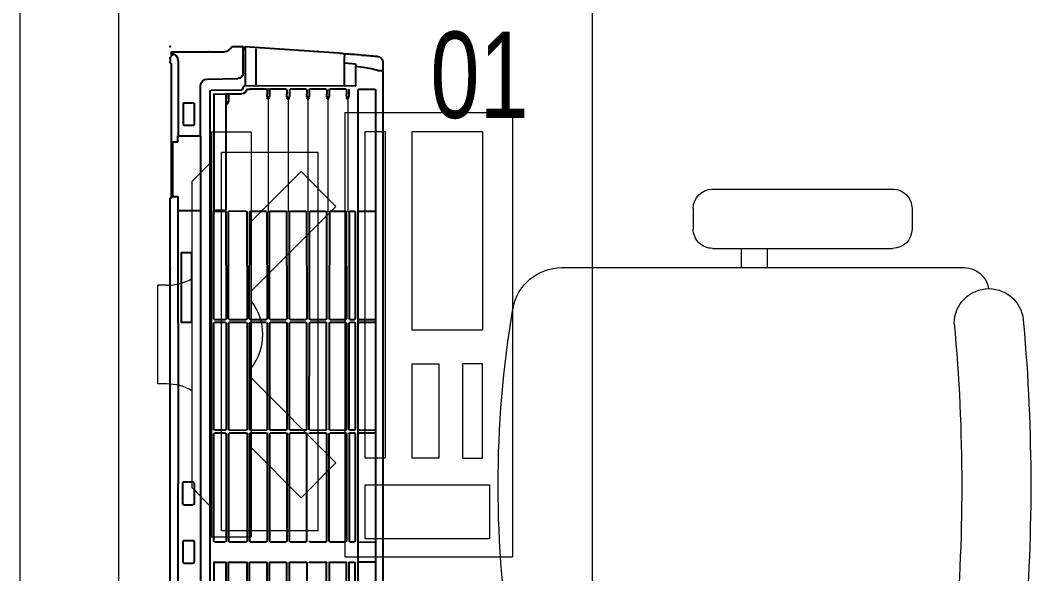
# Model space of a CAD drawing. Header units: millimetres. Extents: x -160614 to 59925, y -157025 to 0.
# Drawn here: x -46813 to -45788, y -96218 to -95658 of the extents above; entities that cross this region are included whole.
import ezdxf

# ---------------------------------------------------------------- set-up
doc = ezdxf.new("R2010")
doc.units = ezdxf.units.MM
doc.header["$LTSCALE"] = 8
doc.layers.get('0').update_dxf_attribs({"color": 9, "lineweight": 5})
for name, color, linetype, lineweight in [('72_EGR_EQP_TAG', 9, 'Continuous', 5), ('LOADING', 9, 'Continuous', 5), ('Walls', 9, 'Continuous', 5)]:
    doc.layers.add(name, color=color, linetype=linetype, lineweight=lineweight)
for name, color, linetype in [('A-EXH', 1, 'Continuous'), ('A-Wall-cmu-patt', 9, 'Continuous'), ('DVM_INDOOR', 9, 'Continuous'), ('DVM_UNIT_BP', 9, 'Continuous'), ('DVM_UNIT_DP', 9, 'Continuous'), ('DVM_UNIT_LP', 9, 'Continuous')]:
    doc.layers.add(name, color=color, linetype=linetype)
doc.layers.get('0').off()
doc.layers.get('0').freeze()
doc.styles.add('X3G_ENTITY_257CFD', font='swisscl.ttf', dxfattribs={"height": 200})

# ---------------------------------------------------------------- blocks, each defined once
blk = doc.blocks.new('mmmm')
at = {"layer": 'DVM_INDOOR', "color": 0}
for p, q in [((118.91836, -9.26613), (118.91836, -9.93796)), ((119.11497, -10.06341), (119.1149, -9.26755)), ((118.92578, -9.27393), (118.92578, -9.67422)), ((118.94636, -9.92636), (118.94636, -9.2895)), ((118.95536, -9.29437), (118.95536, -10.03645)), ((118.95886, -9.60142), (118.95886, -9.50248)), ((118.97014, -9.50248), (118.97013, -9.60145)), ((118.97242, -9.50248), (118.97243, -9.60138)), ((118.98953, -9.50229), (118.98955, -9.60138)), ((118.99186, -9.50248), (118.99192, -9.60138)), ((119.008, -9.50233), (119.008, -9.60143)), ((119.0102, -9.50248), (119.01026, -9.60139)), ((119.02631, -9.50233), (119.02618, -9.60139)), ((119.02866, -9.50248), (119.02875, -9.60143)), ((119.04468, -9.60143), (119.04459, -9.50234)), ((119.06289, -9.50234), (119.06289, -9.60132)), ((119.06544, -9.60141), (119.06539, -9.5025)), ((119.08134, -9.50235), (119.08134, -9.60147)), ((119.08373, -9.50242), (119.08381, -9.60146)), ((119.08939, -9.50235), (119.08939, -9.6013)), ((118.95956, -9.60203), (118.96944, -9.60203)), ((118.97313, -9.60208), (118.98885, -9.602)), ((118.99262, -9.60205), (119.00731, -9.60197)), ((119.01096, -9.60202), (119.0255, -9.60197)), ((119.02945, -9.60206), (119.04399, -9.60201)), ((119.04777, -9.60211), (119.06231, -9.60206)), ((119.06614, -9.60208), (119.08068, -9.60203)), ((119.0845, -9.60206), (119.0887, -9.60208)), ((119.09286, -9.60227), (119.1074, -9.60222)), ((118.95886, -9.62143), (118.95886, -9.72037)), ((118.95956, -9.62081), (118.96944, -9.62081)), ((118.97014, -9.72037), (118.97013, -9.62139)), ((118.97014, -9.72037), (118.97013, -9.62139)), ((118.97242, -9.72036), (118.97243, -9.62146)), ((118.97313, -9.62076), (118.98885, -9.62085)), ((118.98953, -9.72055), (118.98955, -9.62146)), ((118.99186, -9.72037), (118.99192, -9.62146)), ((118.99262, -9.62079), (119.00731, -9.62088)), ((119.008, -9.72052), (119.008, -9.62141)), ((119.0102, -9.72037), (119.01026, -9.62146)), ((119.01096, -9.62083), (119.0255, -9.62088)), ((119.02631, -9.72052), (119.02618, -9.62146)), ((119.02875, -9.62141), (119.02866, -9.72037)), ((119.02945, -9.62078), (119.04399, -9.62083)), ((119.04468, -9.62141), (119.04459, -9.7205)), ((119.04777, -9.62074), (119.06231, -9.62079)), ((119.06289, -9.7205), (119.06289, -9.62153)), ((119.06544, -9.62143), (119.06539, -9.72034)), ((119.06614, -9.62077), (119.08068, -9.62082)), ((119.08134, -9.72049), (119.08134, -9.62137)), ((119.08373, -9.72042), (119.08381, -9.62138)), ((119.0845, -9.62078), (119.0887, -9.62076)), ((119.08939, -9.7205), (119.08939, -9.62155)), ((119.09286, -9.62057), (119.1074, -9.62062)), ((118.92578, -9.82243), (118.92578, -9.67422)), ((118.95887, -9.72456), (118.95888, -9.8225)), ((118.96945, -9.72106), (118.95956, -9.72106)), ((118.95956, -9.72395), (118.96945, -9.72395)), ((118.97014, -9.82237), (118.97014, -9.72464)), ((118.97014, -9.82237), (118.97014, -9.72464)), ((118.97242, -9.82237), (118.97242, -9.72459)), ((118.98884, -9.72115), (118.97312, -9.72106)), ((118.97312, -9.72394), (118.98884, -9.72403)), ((118.98953, -9.82255), (118.98953, -9.72466)), ((118.99186, -9.82237), (118.99192, -9.72464)), ((119.00728, -9.72115), (118.99256, -9.72106)), ((118.99256, -9.72394), (119.00728, -9.72403)), ((119.00798, -9.82252), (119.00798, -9.7246)), ((119.0102, -9.82237), (119.01026, -9.72464)), ((119.02562, -9.72115), (119.0109, -9.72106)), ((119.0109, -9.72395), (119.02562, -9.72403)), ((119.02631, -9.82252), (119.02631, -9.72461)), ((119.02871, -9.72463), (119.02874, -9.82237)), ((119.0439, -9.72113), (119.02936, -9.72106)), ((119.02936, -9.72395), (119.0439, -9.72401)), ((119.04458, -9.72454), (119.04459, -9.82252)), ((119.04701, -9.72463), (119.04704, -9.82237)), ((119.04766, -9.72395), (119.0623, -9.72391)), ((119.0622, -9.72113), (119.04777, -9.72108)), ((119.06299, -9.72449), (119.06298, -9.82244)), ((119.0654, -9.82237), (119.06544, -9.7246)), ((119.08063, -9.72111), (119.06609, -9.72104)), ((119.06609, -9.72392), (119.08063, -9.72399)), ((119.08135, -9.82254), (119.08134, -9.72455)), ((119.08373, -9.72464), (119.08382, -9.82237)), ((119.08869, -9.72113), (119.08443, -9.72112)), ((119.08443, -9.724), (119.08869, -9.72401)), ((119.08947, -9.82244), (119.08938, -9.72459)), ((119.10766, -9.72096), (119.09304, -9.72106)), ((119.09304, -9.72394), (119.10739, -9.72404)), ((118.91836, -9.78582), (118.91836, -9.93072)), ((118.92578, -9.82243), (118.92578, -9.92644)), ((118.95886, -9.82658), (118.95886, -9.9253)), ((118.96945, -9.82306), (118.95956, -9.82306)), ((118.95956, -9.82594), (118.96945, -9.82594)), ((118.96983, -9.9253), (118.97014, -9.82664)), ((118.96983, -9.9253), (118.97014, -9.82664)), ((118.97243, -9.82658), (118.97242, -9.9253)), ((118.98884, -9.82315), (118.97312, -9.82306)), ((118.97312, -9.82594), (118.98884, -9.82603)), ((118.98928, -9.92512), (118.98953, -9.82673)), ((118.99187, -9.82658), (118.99203, -9.92512)), ((119.00728, -9.82315), (118.99256, -9.82306)), ((118.99256, -9.82594), (119.00728, -9.82603)), ((119.00783, -9.9252), (119.00798, -9.82673)), ((119.01021, -9.82658), (119.01038, -9.92512)), ((119.02562, -9.82315), (119.0109, -9.82306)), ((119.0109, -9.82594), (119.02562, -9.82603)), ((119.02599, -9.92512), (119.02631, -9.82661)), ((119.02874, -9.82658), (119.02883, -9.92512)), ((119.0439, -9.82315), (119.02944, -9.82306)), ((119.02944, -9.82595), (119.0439, -9.82603)), ((119.04451, -9.92512), (119.04459, -9.82659)), ((119.04704, -9.82658), (119.04717, -9.92512)), ((119.06229, -9.82304), (119.04774, -9.82306)), ((119.04774, -9.82594), (119.06229, -9.82592)), ((119.06276, -9.92522), (119.06298, -9.82657)), ((119.06566, -9.9253), (119.06544, -9.82662)), ((119.08066, -9.82317), (119.0661, -9.82306)), ((119.0661, -9.82594), (119.08066, -9.82605)), ((119.08121, -9.92512), (119.08134, -9.82657)), ((119.08392, -9.92512), (119.08382, -9.8265)), ((119.08878, -9.82307), (119.08452, -9.82306)), ((119.08452, -9.82594), (119.08878, -9.82595)), ((119.0894, -9.92523), (119.08947, -9.8266)), ((119.10739, -9.82316), (119.09304, -9.82306)), ((119.09304, -9.82594), (119.10739, -9.82604)), ((118.92564, -9.92645), (118.94636, -9.92636)), ((118.92564, -9.9393), (118.92564, -9.92645)), ((118.94636, -9.99548), (118.94636, -9.92636)), ((118.95886, -10.0333), (118.95886, -9.9253)), ((118.95886, -9.9267), (118.97016, -9.9267)), ((118.95956, -9.926), (118.96947, -9.9259)), ((118.97016, -9.9267), (118.97019, -10.03339)), ((118.97313, -9.92616), (118.98859, -9.92582)), ((118.99272, -9.92582), (119.00747, -9.92581)), ((119.01107, -9.92582), (119.0253, -9.92582)), ((119.02965, -9.92582), (119.0437, -9.92582)), ((119.04784, -9.92582), (119.06209, -9.92582)), ((119.06639, -9.92582), (119.08047, -9.92603)), ((119.08463, -9.92582), (119.08871, -9.92582)), ((119.09254, -9.9259), (119.1069, -9.9259)), ((118.91836, -9.93796), (118.92086, -9.93958)), ((118.91986, -9.93893), (118.91986, -10.06142)), ((118.92086, -9.93938), (118.92564, -9.9393)), ((118.92086, -9.93938), (118.92086, -9.98988)), ((118.92086, -9.98988), (118.92564, -9.98996)), ((118.92564, -9.98996), (118.92564, -9.99543)), ((118.92564, -9.99543), (118.94636, -9.99548)), ((118.92578, -10.06379), (118.92578, -9.99543)), ((118.94636, -9.99548), (118.94636, -10.04134)), ((118.97049, -10.02538), (118.97216, -10.02538)), ((118.95956, -10.034), (118.96954, -10.03409)), ((118.96945, -10.03409), (118.97311, -10.03412)), ((118.97015, -10.03409), (118.97013, -10.02955)), ((118.9724, -10.03411), (118.97239, -10.03034)), ((118.97311, -10.03412), (118.98441, -10.03422)), ((119.00796, -10.03772), (119.00794, -10.03388)), ((119.0083, -10.02971), (119.00984, -10.02971)), ((119.0102, -10.03772), (119.0102, -10.03467)), ((119.02621, -10.03772), (119.02618, -10.03388)), ((119.02654, -10.02971), (119.0284, -10.02971)), ((119.02876, -10.03772), (119.02876, -10.03467)), ((119.04464, -10.03772), (119.04462, -10.03388)), ((119.04498, -10.02971), (119.04653, -10.02971)), ((119.04688, -10.03772), (119.04688, -10.03467)), ((119.06309, -10.03772), (119.06306, -10.03388)), ((119.06342, -10.02971), (119.06497, -10.02971)), ((119.06532, -10.03772), (119.06532, -10.03467)), ((119.08139, -10.03772), (119.08136, -10.03388)), ((119.08172, -10.02971), (119.08327, -10.02971)), ((119.08362, -10.03772), (119.08362, -10.03467)), ((118.95635, -10.03747), (118.98437, -10.03772)), ((118.98786, -10.04175), (119.08998, -10.04163)), ((118.98786, -10.05334), (118.98786, -10.04175)), ((118.98931, -10.03842), (118.9925, -10.03842)), ((119.00726, -10.03842), (118.99242, -10.0384)), ((118.99789, -10.04175), (118.99789, -10.07577)), ((119.00727, -10.03853), (119.01091, -10.03853)), ((119.02551, -10.03842), (119.01074, -10.03842)), ((119.04395, -10.03842), (119.02942, -10.03842)), ((119.06242, -10.03842), (119.04742, -10.0384)), ((119.08069, -10.03842), (119.06606, -10.03842)), ((119.07949, -10.04184), (119.07953, -10.06666)), ((119.08998, -10.04163), (119.08998, -10.05958)), ((118.95275, -10.04784), (118.98095, -10.04834)), ((118.98586, -10.05334), (118.98586, -10.07645)), ((118.98786, -10.07601), (118.98786, -10.05334)), ((119.07949, -10.06265), (119.08962, -10.06199)), ((119.08962, -10.06199), (119.08998, -10.05958)), ((119.08998, -10.05958), (119.09723, -10.05867)), ((119.11074, -10.05576), (119.11454, -10.05574)), ((118.91836, -10.06668), (118.91836, -10.06416)), ((118.92086, -10.07042), (118.91924, -10.0688)), ((118.9212, -10.0704), (118.9212, -10.07292)), ((118.98786, -10.07792), (119.07407, -10.07189)), ((119.07953, -10.06666), (119.07974, -10.07065)), ((118.976, -10.07783), (118.98586, -10.07792)), ((118.98586, -10.07597), (118.98786, -10.07601)), ((118.98586, -10.07792), (118.98586, -10.07597)), ((118.98786, -10.07601), (118.98786, -10.07792))]:
    blk.add_line(p, q, dxfattribs=at)
at = {"layer": 'DVM_INDOOR', "color": 0, "lineweight": 0}
for p, q in [((119.00907, -10.02971), (119.00907, -9.92532)), ((119.02747, -10.02971), (119.02747, -9.92532)), ((119.04575, -10.02971), (119.04575, -9.92532)), ((119.0642, -10.02971), (119.0642, -9.92532)), ((119.0825, -10.02971), (119.0825, -9.92532))]:
    blk.add_line(p, q, dxfattribs=at)
at = {"layer": 'DVM_INDOOR', "color": 0}
for points in [[(119.0922, -9.29332), (119.0922, -10.03753, 0.416565), (119.09326, -10.03858), (119.10702, -10.03858, 0.414175), (119.10807, -10.03753), (119.10807, -9.29332, 0.414221), (119.10702, -9.29227), (119.09326, -9.29227, 0.410074), (119.0922, -9.29331, 0.410074)], [(118.93015, -9.62054), (118.93015, -9.6023, -0.402614), (118.93123, -9.60118), (118.93974, -9.60118, -0.444927), (118.94086, -9.6023), (118.94086, -9.62054, -0.414234), (118.93974, -9.62166), (118.93123, -9.62166, -0.442551), (118.93015, -9.62054)], [(118.92987, -9.67438), (118.92987, -9.65647, -0.414214), (118.93141, -9.65493), (118.93932, -9.65493, -0.414209), (118.94085, -9.65647), (118.94085, -9.67438, -0.414214), (118.93932, -9.67591), (118.93141, -9.67591, -0.414219), (118.92987, -9.67438, 0.000008)], [(118.93034, -10.02454), (118.93034, -10.00631, -0.402614), (118.93142, -10.00518), (118.93993, -10.00518, -0.444927), (118.94105, -10.00631), (118.94105, -10.02454, -0.414234), (118.93993, -10.02567), (118.93142, -10.02567, -0.442551), (118.93034, -10.02454)], [(118.91986, -10.06942), (118.91986, -10.07292), (118.96723, -10.07292, -0.126177), (118.97199, -10.07414, -0.12288), (118.97558, -10.07747, 0.141469), (118.97601, -10.07783)]]:
    blk.add_lwpolyline(points, format="xyb", dxfattribs=at)
blk.add_lwpolyline([(118.92941, -9.82335), (118.93844, -9.82335), (118.93844, -9.88749), (118.92879, -9.88749), (118.92879, -9.82335), (118.92941, -9.82335)], dxfattribs=at)
for centre, radius, start, end in [((118.95956, -9.60133), 0.0007, 185.57522, 270.01753), ((118.96944, -9.60133), 0.000701, 270.44706, 350.09932), ((118.97313, -9.60138), 0.0007, 185.57522, 270.01753), ((118.98884, -9.6013), 0.000701, 270.44706, 350.09932), ((118.99262, -9.60135), 0.0007, 185.57522, 270.01753), ((119.00731, -9.60127), 0.000701, 270.44706, 350.09932), ((119.01096, -9.60132), 0.0007, 185.57522, 270.01753), ((119.02549, -9.60127), 0.000701, 270.44706, 350.09932), ((119.02945, -9.60136), 0.0007, 185.57522, 270.01753), ((119.04399, -9.60131), 0.000701, 270.44706, 350.09932), ((119.04777, -9.60141), 0.0007, 185.57522, 270.01753), ((119.06231, -9.60136), 0.000701, 270.44706, 350.09932), ((119.06614, -9.60138), 0.0007, 185.57522, 270.01753), ((119.08069, -9.60137), 0.000657, 269.05679, 351.31665), ((119.0845, -9.60136), 0.0007, 185.57522, 270.01753), ((119.08848, -9.60119), 0.000912, 284.00681, 353.52049), ((119.09286, -9.60157), 0.0007, 185.57522, 270.01753), ((118.95956, -9.62151), 0.0007, 89.98247, 174.42478), ((118.96944, -9.62151), 0.000701, 9.90068, 89.55294), ((118.96944, -9.62151), 0.000701, 9.90068, 89.55294), ((118.97313, -9.62146), 0.0007, 89.98247, 174.42478), ((118.98884, -9.62155), 0.000701, 9.90068, 89.55294), ((118.99262, -9.62149), 0.0007, 89.98247, 174.42478), ((119.00731, -9.62158), 0.000701, 9.90068, 89.55294), ((119.01096, -9.62153), 0.0007, 89.98247, 174.42478), ((119.02549, -9.62158), 0.000701, 9.90068, 89.55294), ((119.02945, -9.62148), 0.0007, 89.98247, 174.42478), ((119.04399, -9.62153), 0.000701, 9.90068, 89.55294), ((119.04777, -9.62144), 0.0007, 89.98247, 174.42478), ((119.06231, -9.62149), 0.000701, 9.90068, 89.55294), ((119.06614, -9.62147), 0.0007, 89.98247, 174.42478), ((119.08069, -9.62147), 0.000657, 8.68335, 90.94321), ((119.0845, -9.62148), 0.0007, 89.98247, 174.42478), ((119.08848, -9.62165), 0.000912, 6.47951, 75.99319), ((119.09286, -9.62127), 0.0007, 89.98247, 174.42478), ((118.95956, -9.72037), 0.0007, 180.04349, 270.03842), ((118.95956, -9.72464), 0.0007, 89.98247, 174.42478), ((118.96944, -9.72465), 0.000701, 9.90068, 89.55294), ((118.96944, -9.72465), 0.000701, 9.90068, 89.55294), ((118.96944, -9.72036), 0.0007, 273.44818, 354.32285), ((118.96944, -9.72036), 0.0007, 273.44818, 354.32285), ((118.97312, -9.72037), 0.0007, 180.04349, 270.03842), ((118.97312, -9.72464), 0.0007, 89.98247, 174.42478), ((118.98883, -9.72473), 0.000701, 9.90068, 89.55294), ((118.98883, -9.72045), 0.0007, 273.44818, 354.32285), ((118.99256, -9.72037), 0.0007, 180.04349, 270.03842), ((118.99253, -9.72456), 0.000619, 87.04457, 185.95092), ((119.00728, -9.72473), 0.000701, 9.90068, 89.55294), ((119.00728, -9.72045), 0.0007, 273.44818, 354.32285), ((119.0109, -9.72037), 0.0007, 180.04349, 270.03842), ((119.01087, -9.72456), 0.000619, 87.04457, 185.95092), ((119.02562, -9.72473), 0.000701, 9.90068, 89.55294), ((119.02562, -9.72045), 0.0007, 273.44818, 354.32285), ((119.02936, -9.72037), 0.0007, 180.04349, 270.03842), ((119.02933, -9.72456), 0.000619, 87.04457, 185.95092), ((119.04389, -9.72472), 0.000701, 9.90068, 89.55294), ((119.0439, -9.72043), 0.0007, 273.44818, 354.32285), ((119.04763, -9.72456), 0.000619, 87.04457, 185.95092), ((119.04777, -9.72038), 0.0007, 180.04349, 270.03842), ((119.06219, -9.72043), 0.0007, 273.44818, 354.32285), ((119.0623, -9.72461), 0.000701, 9.90068, 89.55294), ((119.06609, -9.72034), 0.0007, 180.04349, 270.03842), ((119.06606, -9.72454), 0.000619, 87.04457, 185.95092), ((119.08062, -9.72469), 0.000701, 9.90068, 89.55294), ((119.08063, -9.72041), 0.0007, 273.44818, 354.32285), ((119.08443, -9.72042), 0.0007, 180.04349, 270.03842), ((119.08443, -9.7247), 0.0007, 89.98247, 174.42478), ((119.08869, -9.72471), 0.000701, 9.90068, 89.55294), ((119.08869, -9.72043), 0.0007, 273.44818, 354.32285), ((119.09296, -9.72471), 0.000782, 83.88742, 165.70088), ((119.09291, -9.72037), 0.0007, 172.37264, 281.03998), ((118.95956, -9.82237), 0.0007, 180.04349, 270.03842), ((118.95956, -9.82664), 0.0007, 89.98247, 174.42478), ((118.96944, -9.82665), 0.000701, 9.90068, 89.55294), ((118.96944, -9.82665), 0.000701, 9.90068, 89.55294), ((118.96944, -9.82236), 0.0007, 273.44818, 354.32285), ((118.96944, -9.82236), 0.0007, 273.44818, 354.32285), ((118.97312, -9.82237), 0.0007, 180.04349, 270.03842), ((118.97312, -9.82664), 0.0007, 89.98247, 174.42478), ((118.98883, -9.82673), 0.000701, 9.90068, 89.55294), ((118.98883, -9.82245), 0.0007, 273.44818, 354.32285), ((118.99256, -9.82237), 0.0007, 180.04349, 270.03842), ((118.99256, -9.82664), 0.0007, 89.98247, 174.42478), ((119.00728, -9.82673), 0.000701, 9.90068, 89.55294), ((119.00728, -9.82245), 0.0007, 273.44818, 354.32285), ((119.0109, -9.82237), 0.0007, 180.04349, 270.03842), ((119.0109, -9.82664), 0.0007, 89.98247, 174.42478), ((119.02562, -9.82673), 0.000701, 9.90068, 89.55294), ((119.02562, -9.82245), 0.0007, 273.44818, 354.32285), ((119.02944, -9.82237), 0.0007, 180.04349, 270.03842), ((119.02944, -9.82664), 0.0007, 89.98247, 174.42478), ((119.04389, -9.82673), 0.000701, 9.90068, 89.55294), ((119.0439, -9.82245), 0.0007, 273.44818, 354.32285), ((119.04774, -9.82237), 0.0007, 180.04349, 270.03842), ((119.04774, -9.82664), 0.0007, 89.98247, 174.42478), ((119.06228, -9.82662), 0.000702, 4.21996, 89.54039), ((119.06228, -9.82234), 0.0007, 273.44818, 354.32285), ((119.0661, -9.82237), 0.0007, 180.04349, 270.03842), ((119.0661, -9.82664), 0.0007, 89.98247, 174.42478), ((119.08066, -9.82675), 0.000701, 9.90068, 89.55294), ((119.08066, -9.82247), 0.0007, 273.44818, 354.32285), ((119.08452, -9.82237), 0.0007, 180.04349, 270.03842), ((119.08452, -9.82664), 0.0007, 89.98247, 174.42478), ((119.08877, -9.82665), 0.000701, 9.90068, 89.55294), ((119.08878, -9.82237), 0.0007, 273.44818, 354.32285), ((119.09296, -9.82671), 0.000782, 83.88742, 165.70088), ((119.09291, -9.82237), 0.0007, 172.37264, 281.03998), ((118.95955, -9.92531), 0.00069, 179.65029, 270.84953), ((118.96912, -9.92529), 0.00071, 299.90841, 359.22167), ((118.96912, -9.92529), 0.00071, 299.90841, 359.22167), ((118.97311, -9.92531), 0.00069, 179.65029, 270.84953), ((118.98852, -9.92509), 0.000761, 286.7477, 357.8112), ((118.99272, -9.92513), 0.00069, 179.65029, 270.84953), ((119.01107, -9.92513), 0.00069, 179.65029, 270.84953), ((119.02544, -9.92527), 0.000571, 256.15001, 14.81626), ((119.02954, -9.92512), 0.000711, 180.30373, 278.18302), ((119.04358, -9.92486), 0.000967, 277.41921, 344.49442), ((119.04787, -9.92513), 0.000696, 182.8157, 270.07725), ((119.06207, -9.92513), 0.000696, 274.4962, 0.49002), ((119.0663, -9.92518), 0.000649, 189.01067, 277.89416), ((119.08029, -9.92512), 0.000922, 281.10624, 0.03502), ((119.08452, -9.92523), 0.000602, 169.54614, 281.1372), ((119.08838, -9.92474), 0.00113, 286.89415, 334.49385), ((119.09256, -9.92556), 0.000346, 187.48257, 266.57323), ((119.10704, -9.92506), 0.000875, 259.56744, 10.36522), ((118.96717, -10.02632), 0.0033, 344.05636, 1.5121), ((118.99574, -10.02637), 0.02527, 177.76398, 179.70677), ((118.98263, -10.02558), 0.01047, 178.92827, 188.30302), ((118.95956, -10.0333), 0.0007, 180, 269.5), ((118.96949, -10.03339), 0.0007, 266.88125, 0.10041), ((119.00491, -10.0316), 0.03484, 172.78986, 176.6187), ((118.9617, -10.02913), 0.01075, 353.55126, 10.77551), ((118.98436, -10.03922), 0.005, 7.93005, 89.49868), ((119.04272, -10.03593), 0.03484, 172.78986, 176.6187), ((119.00498, -10.03066), 0.0033, 344.05636, 1.5121), ((119.03354, -10.0307), 0.02527, 177.76398, 179.70677), ((119.02031, -10.02991), 0.01047, 178.92827, 188.30302), ((118.99943, -10.03388), 0.0108, 355.81016, 12.99597), ((119.06097, -10.03593), 0.03484, 172.78986, 176.6187), ((119.02323, -10.03066), 0.0033, 344.05636, 1.5121), ((119.05179, -10.0307), 0.02527, 177.76398, 179.70677), ((119.03887, -10.02991), 0.01047, 178.92827, 188.30302), ((119.01799, -10.03388), 0.0108, 355.81016, 12.99597), ((119.0794, -10.03593), 0.03484, 172.78986, 176.6187), ((119.04167, -10.03066), 0.0033, 344.05636, 1.5121), ((119.07023, -10.0307), 0.02527, 177.76398, 179.70677), ((119.057, -10.02991), 0.01047, 178.92827, 188.30302), ((119.03611, -10.03388), 0.0108, 355.81016, 12.99597), ((119.09784, -10.03593), 0.03484, 172.78986, 176.6187), ((119.06011, -10.03066), 0.0033, 344.05636, 1.5121), ((119.08867, -10.0307), 0.02527, 177.76398, 179.70677), ((119.07544, -10.02991), 0.01047, 178.92827, 188.30302), ((119.05455, -10.03388), 0.0108, 355.81016, 12.99597), ((119.11615, -10.03593), 0.03484, 172.78986, 176.6187), ((119.07841, -10.03066), 0.0033, 344.05636, 1.5121), ((119.10697, -10.0307), 0.02527, 177.76398, 179.70677), ((119.09374, -10.02991), 0.01047, 178.92827, 188.30302), ((119.07285, -10.03388), 0.0108, 355.81016, 12.99597), ((118.95286, -10.04134), 0.0065, 180, 269), ((118.95636, -10.03647), 0.001, 178.80152, 269.4911), ((118.98436, -10.03922), 0.0015, 359.99884, 89.50241), ((118.98851, -10.03949), 0.00266, 174.23654, 219.23654), ((118.98786, -10.03975), 0.002, 224.99979, 270.00021), ((119.00726, -10.03773), 0.00069, 270.37227, 0.8177), ((119.0109, -10.03772), 0.000701, 179.95617, 256.94715), ((119.02551, -10.03773), 0.00069, 270.37227, 0.8177), ((119.02946, -10.03772), 0.000701, 179.95617, 256.94715), ((119.04395, -10.03773), 0.00069, 270.37227, 0.8177), ((119.04758, -10.03772), 0.000701, 179.95617, 256.94715), ((119.06239, -10.03773), 0.00069, 270.37227, 0.8177), ((119.06602, -10.03772), 0.000701, 179.95617, 256.94715), ((119.08069, -10.03773), 0.00069, 270.37227, 0.8177), ((119.08432, -10.03772), 0.000701, 179.95617, 256.94715), ((118.98086, -10.05334), 0.005, 359.99969, 89.00031), ((118.92177, -10.06424), 0.0034, 123.99527, 178.65568), ((119.08912, -9.98833), 0.07081, 276.57618, 287.77351), ((119.10937, -10.06319), 0.00561, 270.73175, 357.76374), ((118.92125, -10.0667), 0.00289, 179.54892, 226.18624), ((118.92145, -10.06768), 0.00304, 269.62201, 324.02525), ((118.91819, -10.06478), 0.00739, 320.67616, 346.10579), ((118.91322, -10.0633), 0.01257, 344.20872, 357.76814), ((119.07367, -10.05025), 0.02165, 271.06851, 286.29107), ((119.16802, -11.19086), 1.1233, 93.73615, 94.50748), ((119.08195, -9.81158), 0.25868, 272.85187, 276.09117)]:
    blk.add_arc(centre, radius, start, end, dxfattribs=at)
at = {"layer": 'DVM_UNIT_BP'}
blk.add_point((118.91836, -10.07792), dxfattribs=at)
at = {"layer": 'DVM_UNIT_DP'}
for p in [(118.91986, -9.97292), (119.05486, -10.07324)]:
    blk.add_point(p, dxfattribs=at)
at = {"layer": 'DVM_UNIT_LP'}
for p in [(118.91836, -9.87281), (118.95486, -10.07292)]:
    blk.add_point(p, dxfattribs=at)
blk = doc.blocks.new('HVACFF')
at = {"layer": 'A-Wall-cmu-patt', "color": 4, "xscale": -1097.4, "yscale": 1097.4, "zscale": 1097.4, "rotation": 180}
blk.add_blockref('mmmm', (-177161.9, -106743.8), dxfattribs=at)
blk.add_blockref('mmmm', (-177161.9, -106743.8), dxfattribs=at)
blk = doc.blocks.new('ITCWLS1-P')
at = {"layer": 'LOADING'}
for p, q in [((-0.17, 0.45), (-0.17, 0)), ((-0.17, 0.45), (0, 0.45)), ((0, 0.45), (0, 0)), ((-0.1496, 0.4305), (-0.1291, 0.4305)), ((-0.1291, 0.4305), (-0.1291, 0.4089)), ((-0.2651, 0.43, 0), (-0.3051, 0.43, 0)), ((-0.3051, 0.43, 0), (-0.3051, 0.02, 0)), ((-0.2651, 0.43, 0), (-0.2651, 0.02, 0)), ((-0.3251, 0.38, 0), (-0.3051, 0.4, 0)), ((-0.197, 0.4094), (-0.295, 0.4094)), ((-0.295, 0.0264), (-0.295, 0.4094)), ((-0.197, 0.0264), (-0.197, 0.4094)), ((-0.3251, 0.38, 0), (-0.3251, 0.07, 0)), ((-0.3503, 0.275), (-0.3596, 0.275)), ((-0.3596, 0.175), (-0.3596, 0.275)), ((-0.3503, 0.175), (-0.3596, 0.175)), ((-0.3251, 0.07, 0), (-0.3051, 0.05, 0)), ((-0.197, 0.0264), (-0.295, 0.0264)), ((-0.3051, 0.02, 0), (-0.2651, 0.02, 0)), ((-0.17, 0), (0, 0))]:
    blk.add_line(p, q, dxfattribs=at)
at = {"layer": 'LOADING', "extrusion": (2.48281e-10, 3.18408e-10, -1)}
for p, q in [((-0.2651, 0.3395), (-0.2144, 0.3902)), ((-0.1791, 0.3548), (-0.2144, 0.3902)), ((-0.2651, 0.2688), (-0.1791, 0.3548))]:
    blk.add_line(p, q, dxfattribs=at)
at = {"layer": 'LOADING', "extrusion": (2.48281e-10, -3.18408e-10, -1)}
for p, q in [((-0.2651, 0.1812), (-0.1791, 0.0952)), ((-0.2651, 0.1105), (-0.2144, 0.0598)), ((-0.1791, 0.0952), (-0.2144, 0.0598))]:
    blk.add_line(p, q, dxfattribs=at)
at = {"layer": 'LOADING'}
for points in [[(-0.1291, 0.4089), (-0.1291, 0.1), (-0.1496, 0.1), (-0.1496, 0.4305)], [(-0.1496, 0.1), (-0.1496, 0.1), (-0.1496, 0.1), (-0.1496, 0.1), (-0.1496, 0.1), (-0.1496, 0.1), (-0.1496, 0.1), (-0.1496, 0.1), (-0.1496, 0.1)], [(-0.1496, 0.1), (-0.1496, 0.1), (-0.1496, 0.1), (-0.1496, 0.1), (-0.1496, 0.1), (-0.1496, 0.1), (-0.1496, 0.1), (-0.1496, 0.1), (-0.1496, 0.1), (-0.1496, 0.1), (-0.1496, 0.1), (-0.1496, 0.1), (-0.1496, 0.1), (-0.1496, 0.1), (-0.1496, 0.1), (-0.1496, 0.1), (-0.1496, 0.1), (-0.1496, 0.1)], [(-0.1496, 0.1), (-0.1496, 0.1), (-0.1496, 0.1), (-0.1496, 0.1), (-0.1496, 0.1), (-0.1496, 0.1), (-0.1496, 0.1), (-0.1496, 0.1), (-0.1496, 0.1), (-0.1496, 0.1)], [(-0.1496, 0.1), (-0.1496, 0.1), (-0.1496, 0.1), (-0.1496, 0.1), (-0.1496, 0.1), (-0.1496, 0.1), (-0.1496, 0.1)], [(-0.1496, 0.1), (-0.1496, 0.1), (-0.1496, 0.1), (-0.1496, 0.1), (-0.1496, 0.1), (-0.1496, 0.1), (-0.1496, 0.1), (-0.1496, 0.1), (-0.1496, 0.1), (-0.1496, 0.1)], [(-0.1496, 0.1), (-0.1496, 0.1), (-0.1496, 0.1), (-0.1496, 0.1), (-0.1496, 0.1), (-0.1496, 0.1), (-0.1496, 0.1), (-0.1496, 0.1), (-0.1496, 0.1), (-0.1496, 0.1), (-0.1496, 0.1), (-0.1496, 0.1), (-0.1496, 0.1), (-0.1496, 0.1), (-0.1496, 0.1)], [(-0.1496, 0.1), (-0.1496, 0.1), (-0.1496, 0.1), (-0.1496, 0.1), (-0.1496, 0.1), (-0.1496, 0.1), (-0.1496, 0.1), (-0.1496, 0.1), (-0.1496, 0.1), (-0.1496, 0.1)], [(-0.1496, 0.1), (-0.1496, 0.1), (-0.1496, 0.1), (-0.1496, 0.1), (-0.1496, 0.1), (-0.1496, 0.1), (-0.1496, 0.1), (-0.1496, 0.1), (-0.1496, 0.1), (-0.1496, 0.1)], [(-0.1496, 0.1), (-0.1496, 0.1), (-0.1496, 0.1), (-0.1496, 0.1), (-0.1496, 0.1), (-0.1496, 0.1), (-0.1496, 0.1), (-0.1496, 0.1), (-0.1496, 0.1), (-0.1496, 0.1), (-0.1496, 0.1), (-0.1496, 0.1), (-0.1496, 0.1), (-0.1496, 0.1), (-0.1496, 0.1), (-0.1496, 0.1), (-0.1496, 0.1), (-0.1496, 0.1), (-0.1496, 0.1), (-0.1496, 0.1), (-0.1496, 0.1), (-0.1496, 0.1), (-0.1496, 0.1), (-0.1496, 0.1), (-0.1496, 0.1), (-0.1496, 0.1), (-0.1496, 0.1), (-0.1496, 0.1), (-0.1496, 0.1), (-0.1496, 0.1), (-0.1496, 0.1), (-0.1496, 0.1), (-0.1496, 0.1), (-0.1496, 0.1), (-0.1496, 0.1), (-0.1496, 0.1), (-0.1496, 0.1), (-0.1496, 0.1), (-0.1496, 0.1), (-0.1496, 0.1), (-0.1496, 0.1), (-0.1496, 0.1), (-0.1496, 0.1), (-0.1496, 0.1), (-0.1496, 0.1), (-0.1496, 0.1), (-0.1496, 0.1), (-0.1496, 0.1), (-0.1496, 0.1), (-0.1496, 0.1), (-0.1496, 0.1), (-0.1496, 0.1), (-0.1496, 0.1), (-0.1496, 0.1)], [(-0.1496, 0.1), (-0.1496, 0.1), (-0.1496, 0.1), (-0.1496, 0.1), (-0.1496, 0.1), (-0.1496, 0.1), (-0.1496, 0.1), (-0.1496, 0.1), (-0.1496, 0.1), (-0.1496, 0.1), (-0.1496, 0.1), (-0.1496, 0.1), (-0.1496, 0.1), (-0.1496, 0.1), (-0.1496, 0.1), (-0.1496, 0.1), (-0.1496, 0.1), (-0.1496, 0.1), (-0.1496, 0.1), (-0.1496, 0.1), (-0.1496, 0.1), (-0.1496, 0.1), (-0.1496, 0.1), (-0.1496, 0.1), (-0.1496, 0.1), (-0.1496, 0.1), (-0.1496, 0.1), (-0.1496, 0.1), (-0.1496, 0.1), (-0.1496, 0.1), (-0.1496, 0.1), (-0.1496, 0.1), (-0.1496, 0.1), (-0.1496, 0.1), (-0.1496, 0.1), (-0.1496, 0.1), (-0.1496, 0.1), (-0.1496, 0.1), (-0.1496, 0.1), (-0.1496, 0.1), (-0.1496, 0.1), (-0.1496, 0.1), (-0.1496, 0.1), (-0.1496, 0.1), (-0.1496, 0.1), (-0.1496, 0.1), (-0.1496, 0.1), (-0.1496, 0.1), (-0.1496, 0.1), (-0.1496, 0.1), (-0.1496, 0.1), (-0.1496, 0.1), (-0.1496, 0.1), (-0.1496, 0.1), (-0.1496, 0.1), (-0.1496, 0.1), (-0.1496, 0.1), (-0.1496, 0.1), (-0.1496, 0.1), (-0.1496, 0.1), (-0.1496, 0.1), (-0.1496, 0.1), (-0.1496, 0.1), (-0.1496, 0.1), (-0.1496, 0.1), (-0.1496, 0.1), (-0.1496, 0.1), (-0.1496, 0.1), (-0.1496, 0.1), (-0.1496, 0.1), (-0.1496, 0.1), (-0.1496, 0.1), (-0.1496, 0.1), (-0.1496, 0.1), (-0.1496, 0.1), (-0.1496, 0.1), (-0.1496, 0.1), (-0.1496, 0.1), (-0.1496, 0.1), (-0.1496, 0.1), (-0.1496, 0.1), (-0.1496, 0.1), (-0.1496, 0.1), (-0.1496, 0.1), (-0.1496, 0.1), (-0.1496, 0.1), (-0.1496, 0.1), (-0.1496, 0.1), (-0.1496, 0.1)], [(-0.1496, 0.1), (-0.1496, 0.1), (-0.1496, 0.1), (-0.1496, 0.1), (-0.1496, 0.1), (-0.1496, 0.1), (-0.1496, 0.1), (-0.1496, 0.1), (-0.1496, 0.1), (-0.1496, 0.1), (-0.1496, 0.1), (-0.1496, 0.1)], [(-0.1496, 0.1), (-0.1496, 0.1), (-0.1496, 0.1), (-0.1496, 0.1), (-0.1496, 0.1), (-0.1496, 0.1), (-0.1496, 0.1)], [(-0.1496, 0.1), (-0.1496, 0.1), (-0.1496, 0.1), (-0.1496, 0.1), (-0.1496, 0.1), (-0.1496, 0.1), (-0.1496, 0.1), (-0.1496, 0.1), (-0.1496, 0.1), (-0.1496, 0.1), (-0.1496, 0.1), (-0.1496, 0.1), (-0.1496, 0.1), (-0.1496, 0.1), (-0.1496, 0.1), (-0.1496, 0.1), (-0.1496, 0.1)], [(-0.1496, 0.1), (-0.1496, 0.1), (-0.1496, 0.1), (-0.1496, 0.1), (-0.1496, 0.1), (-0.1496, 0.1), (-0.1496, 0.1), (-0.1496, 0.1), (-0.1496, 0.1), (-0.1496, 0.1), (-0.1496, 0.1), (-0.1496, 0.1), (-0.1496, 0.1), (-0.1496, 0.1), (-0.1496, 0.1), (-0.1496, 0.1), (-0.1496, 0.1), (-0.1496, 0.1), (-0.1496, 0.1), (-0.1496, 0.1), (-0.1496, 0.1), (-0.1496, 0.1), (-0.1496, 0.1), (-0.1496, 0.1), (-0.1496, 0.1), (-0.1496, 0.1), (-0.1496, 0.1), (-0.1496, 0.1), (-0.1496, 0.1), (-0.1496, 0.1), (-0.1496, 0.1), (-0.1496, 0.1), (-0.1496, 0.1), (-0.1496, 0.1), (-0.1496, 0.1), (-0.1496, 0.1), (-0.1496, 0.1), (-0.1496, 0.1), (-0.1496, 0.1), (-0.1496, 0.1), (-0.1496, 0.1), (-0.1496, 0.1), (-0.1496, 0.1), (-0.1496, 0.1), (-0.1496, 0.1), (-0.1496, 0.1), (-0.1496, 0.1), (-0.1496, 0.1), (-0.1496, 0.1), (-0.1496, 0.1), (-0.1496, 0.1), (-0.1496, 0.1), (-0.1496, 0.1), (-0.1496, 0.1), (-0.1496, 0.1), (-0.1496, 0.1), (-0.1496, 0.1), (-0.1496, 0.1), (-0.1496, 0.1), (-0.1496, 0.1), (-0.1496, 0.1), (-0.1496, 0.1), (-0.1496, 0.1), (-0.1496, 0.1), (-0.1496, 0.1), (-0.1496, 0.1), (-0.1496, 0.1), (-0.1496, 0.1), (-0.1496, 0.1), (-0.1496, 0.1), (-0.1496, 0.1), (-0.1496, 0.1), (-0.1496, 0.1), (-0.1496, 0.1), (-0.1496, 0.1), (-0.1496, 0.1), (-0.1496, 0.1), (-0.1496, 0.1), (-0.1496, 0.1), (-0.1496, 0.1), (-0.1496, 0.1), (-0.1496, 0.1), (-0.1496, 0.1), (-0.1496, 0.1), (-0.1496, 0.1), (-0.1496, 0.1), (-0.1496, 0.1), (-0.1496, 0.1), (-0.1496, 0.1), (-0.1496, 0.1), (-0.1496, 0.1), (-0.1496, 0.1), (-0.1496, 0.1), (-0.1496, 0.1), (-0.1496, 0.1), (-0.1496, 0.1), (-0.1496, 0.1), (-0.1496, 0.1), (-0.1496, 0.1), (-0.1496, 0.1), (-0.1496, 0.1), (-0.1496, 0.1), (-0.1496, 0.1), (-0.1496, 0.1), (-0.1496, 0.1), (-0.1496, 0.1), (-0.1496, 0.1), (-0.1496, 0.1), (-0.1496, 0.1), (-0.1496, 0.1), (-0.1496, 0.1)], [(-0.1496, 0.1), (-0.1496, 0.1), (-0.1496, 0.1), (-0.1496, 0.1), (-0.1496, 0.1), (-0.1496, 0.1), (-0.1496, 0.1), (-0.1496, 0.1)]]:
    blk.add_lwpolyline(points, dxfattribs=at)
for points in [[(-0.1019, 0.4305), (-0.0304, 0.4305), (-0.0304, 0.2294), (-0.1019, 0.2294)], [(-0.1019, 0.1954), (-0.0747, 0.1954), (-0.0747, 0.1), (-0.1019, 0.1)], [(-0.0304, 0.1954), (-0.0508, 0.1954), (-0.0508, 0.1), (-0.0304, 0.1)], [(-0.1496, 0.1), (-0.1496, 0.1), (-0.1496, 0.1), (-0.1496, 0.1), (-0.1496, 0.1), (-0.1496, 0.1), (-0.1496, 0.1), (-0.1496, 0.1), (-0.1496, 0.1), (-0.1496, 0.1), (-0.1496, 0.1), (-0.1496, 0.1), (-0.1496, 0.1), (-0.1496, 0.1), (-0.1496, 0.1), (-0.1496, 0.1), (-0.1496, 0.1), (-0.1496, 0.1), (-0.1496, 0.1), (-0.1496, 0.1), (-0.1496, 0.1), (-0.1496, 0.1), (-0.1496, 0.1), (-0.1496, 0.1), (-0.1496, 0.1), (-0.1496, 0.1), (-0.1496, 0.1), (-0.1496, 0.1), (-0.1496, 0.1), (-0.1496, 0.1), (-0.1496, 0.1), (-0.1496, 0.1), (-0.1496, 0.1), (-0.1496, 0.1), (-0.1496, 0.1), (-0.1496, 0.1), (-0.1496, 0.1), (-0.1496, 0.1), (-0.1496, 0.1), (-0.1496, 0.1), (-0.1496, 0.1), (-0.1496, 0.1), (-0.1496, 0.1), (-0.1496, 0.1), (-0.1496, 0.1), (-0.1496, 0.1), (-0.1496, 0.1), (-0.1496, 0.1), (-0.1496, 0.1), (-0.1496, 0.1), (-0.1496, 0.1), (-0.1496, 0.1), (-0.1496, 0.1), (-0.1496, 0.1), (-0.1496, 0.1), (-0.1496, 0.1), (-0.1496, 0.1), (-0.1496, 0.1), (-0.1496, 0.1), (-0.1496, 0.1), (-0.1496, 0.1), (-0.1496, 0.1), (-0.1496, 0.1), (-0.1496, 0.1), (-0.1496, 0.1), (-0.1496, 0.1), (-0.1496, 0.1), (-0.1496, 0.1), (-0.1496, 0.1), (-0.1496, 0.1), (-0.1496, 0.1), (-0.1496, 0.1), (-0.1496, 0.1), (-0.1496, 0.1), (-0.1496, 0.1), (-0.1496, 0.1), (-0.1496, 0.1), (-0.1496, 0.1), (-0.1496, 0.1), (-0.1496, 0.1), (-0.1496, 0.1), (-0.1496, 0.1), (-0.1496, 0.1), (-0.1496, 0.1), (-0.1496, 0.1), (-0.1496, 0.1), (-0.1496, 0.1), (-0.1496, 0.1), (-0.1496, 0.1), (-0.1496, 0.1), (-0.1496, 0.1), (-0.1496, 0.1), (-0.1496, 0.1), (-0.1496, 0.1), (-0.1496, 0.1), (-0.1496, 0.1), (-0.1496, 0.1), (-0.1496, 0.1), (-0.1496, 0.1), (-0.1496, 0.1), (-0.1496, 0.1), (-0.1496, 0.1), (-0.1496, 0.1), (-0.1496, 0.1), (-0.1496, 0.1), (-0.1496, 0.1), (-0.1496, 0.1), (-0.1496, 0.1), (-0.1496, 0.1), (-0.1496, 0.1), (-0.1496, 0.1), (-0.1496, 0.1), (-0.1496, 0.1), (-0.1496, 0.1), (-0.1496, 0.1), (-0.1496, 0.1), (-0.1496, 0.1), (-0.1496, 0.1), (-0.1496, 0.1), (-0.1496, 0.1), (-0.1496, 0.1), (-0.1496, 0.1), (-0.1496, 0.1), (-0.1496, 0.1), (-0.1496, 0.1), (-0.1496, 0.1), (-0.1496, 0.1), (-0.1496, 0.1), (-0.1496, 0.1), (-0.1496, 0.1), (-0.1496, 0.1), (-0.1496, 0.1), (-0.1496, 0.1), (-0.1496, 0.1), (-0.1496, 0.1), (-0.1496, 0.1), (-0.1496, 0.1), (-0.1496, 0.1), (-0.1496, 0.1), (-0.1496, 0.1), (-0.1496, 0.1), (-0.1496, 0.1), (-0.1496, 0.1), (-0.1496, 0.1), (-0.1496, 0.1), (-0.1496, 0.1), (-0.1496, 0.1), (-0.1496, 0.1), (-0.1496, 0.1), (-0.1496, 0.1), (-0.1496, 0.1), (-0.1496, 0.1), (-0.1496, 0.1), (-0.1496, 0.1), (-0.1496, 0.1), (-0.1496, 0.1), (-0.1496, 0.1), (-0.1496, 0.1), (-0.1496, 0.1), (-0.1496, 0.1), (-0.1496, 0.1), (-0.1496, 0.1), (-0.1496, 0.1), (-0.1496, 0.1), (-0.1496, 0.1), (-0.1496, 0.1), (-0.1496, 0.1), (-0.1496, 0.1), (-0.1496, 0.1), (-0.1496, 0.1), (-0.1496, 0.1), (-0.1496, 0.1), (-0.1496, 0.1), (-0.1496, 0.1), (-0.1496, 0.1), (-0.1496, 0.1), (-0.1496, 0.1), (-0.1496, 0.1), (-0.1496, 0.1), (-0.1496, 0.1), (-0.1496, 0.1), (-0.1496, 0.1), (-0.1496, 0.1), (-0.1496, 0.1), (-0.1496, 0.1), (-0.1496, 0.1), (-0.1496, 0.1), (-0.1496, 0.1), (-0.1496, 0.1), (-0.1496, 0.1), (-0.1496, 0.1), (-0.1496, 0.1), (-0.1496, 0.1), (-0.1496, 0.1), (-0.1496, 0.1), (-0.1496, 0.1), (-0.1496, 0.1), (-0.1496, 0.1), (-0.1496, 0.1), (-0.1496, 0.1), (-0.1496, 0.1), (-0.1496, 0.1), (-0.1496, 0.1), (-0.1496, 0.1), (-0.1496, 0.1), (-0.1496, 0.1), (-0.1496, 0.1), (-0.1496, 0.1), (-0.1496, 0.1), (-0.1496, 0.1), (-0.1496, 0.1), (-0.1496, 0.1), (-0.1496, 0.1), (-0.1496, 0.1), (-0.1496, 0.1), (-0.1496, 0.1), (-0.1496, 0.1), (-0.1496, 0.1), (-0.1496, 0.1), (-0.1496, 0.1), (-0.1496, 0.1), (-0.1496, 0.1), (-0.1496, 0.1), (-0.1496, 0.1), (-0.1496, 0.1), (-0.1496, 0.1), (-0.1496, 0.1), (-0.1496, 0.1), (-0.1496, 0.1), (-0.1496, 0.1), (-0.1496, 0.1), (-0.1496, 0.1), (-0.1496, 0.1), (-0.1496, 0.1), (-0.1496, 0.1), (-0.1496, 0.1), (-0.1496, 0.1), (-0.1496, 0.1), (-0.1496, 0.1), (-0.1496, 0.1), (-0.1496, 0.1), (-0.1496, 0.1), (-0.1496, 0.1), (-0.1496, 0.1), (-0.1496, 0.1), (-0.1496, 0.1), (-0.1496, 0.1), (-0.1496, 0.1), (-0.1496, 0.1), (-0.1496, 0.1), (-0.1496, 0.1), (-0.1496, 0.1), (-0.1496, 0.1), (-0.1496, 0.1), (-0.1496, 0.1), (-0.1496, 0.1), (-0.1496, 0.1), (-0.1496, 0.1), (-0.1496, 0.1), (-0.1496, 0.1), (-0.1496, 0.1), (-0.1496, 0.1), (-0.1496, 0.1), (-0.1496, 0.1), (-0.1496, 0.1), (-0.1496, 0.1), (-0.1496, 0.1), (-0.1496, 0.1), (-0.1496, 0.1), (-0.1496, 0.1), (-0.1496, 0.1), (-0.1496, 0.1), (-0.1496, 0.1), (-0.1496, 0.1), (-0.1496, 0.1), (-0.1496, 0.1), (-0.1496, 0.1)], [(-0.1496, 0.1), (-0.1496, 0.1), (-0.1496, 0.1), (-0.1496, 0.1), (-0.1496, 0.1), (-0.1496, 0.1), (-0.1496, 0.1), (-0.1496, 0.1), (-0.1496, 0.1), (-0.1496, 0.1), (-0.1496, 0.1), (-0.1496, 0.1), (-0.1496, 0.1), (-0.1496, 0.1), (-0.1496, 0.1), (-0.1496, 0.1), (-0.1496, 0.1), (-0.1496, 0.1), (-0.1496, 0.1), (-0.1496, 0.1), (-0.1496, 0.1), (-0.1496, 0.1), (-0.1496, 0.1), (-0.1496, 0.1), (-0.1496, 0.1), (-0.1496, 0.1), (-0.1496, 0.1), (-0.1496, 0.1), (-0.1496, 0.1), (-0.1496, 0.1), (-0.1496, 0.1), (-0.1496, 0.1), (-0.1496, 0.1), (-0.1496, 0.1), (-0.1496, 0.1), (-0.1496, 0.1), (-0.1496, 0.1), (-0.1496, 0.1), (-0.1496, 0.1), (-0.1496, 0.1), (-0.1496, 0.1), (-0.1496, 0.1), (-0.1496, 0.1), (-0.1496, 0.1), (-0.1496, 0.1), (-0.1496, 0.1), (-0.1496, 0.1), (-0.1496, 0.1), (-0.1496, 0.1), (-0.1496, 0.1), (-0.1496, 0.1), (-0.1496, 0.1), (-0.1496, 0.1), (-0.1496, 0.1), (-0.1496, 0.1), (-0.1496, 0.1), (-0.1496, 0.1), (-0.1496, 0.1), (-0.1496, 0.1), (-0.1496, 0.1), (-0.1496, 0.1), (-0.1496, 0.1), (-0.1496, 0.1), (-0.1496, 0.1), (-0.1496, 0.1), (-0.1496, 0.1), (-0.1496, 0.1), (-0.1496, 0.1), (-0.1496, 0.1), (-0.1496, 0.1), (-0.1496, 0.1), (-0.1496, 0.1), (-0.1496, 0.1), (-0.1496, 0.1), (-0.1496, 0.1), (-0.1496, 0.1), (-0.1496, 0.1), (-0.1496, 0.1), (-0.1496, 0.1), (-0.1496, 0.1), (-0.1496, 0.1), (-0.1496, 0.1), (-0.1496, 0.1), (-0.1496, 0.1), (-0.1496, 0.1), (-0.1496, 0.1), (-0.1496, 0.1), (-0.1496, 0.1), (-0.1496, 0.1), (-0.1496, 0.1), (-0.1496, 0.1), (-0.1496, 0.1), (-0.1496, 0.1), (-0.1496, 0.1), (-0.1496, 0.1), (-0.1496, 0.1), (-0.1496, 0.1), (-0.1496, 0.1), (-0.1496, 0.1), (-0.1496, 0.1), (-0.1496, 0.1), (-0.1496, 0.1), (-0.1496, 0.1), (-0.1496, 0.1), (-0.1496, 0.1), (-0.1496, 0.1), (-0.1496, 0.1), (-0.1496, 0.1), (-0.1496, 0.1), (-0.1496, 0.1), (-0.1496, 0.1), (-0.1496, 0.1), (-0.1496, 0.1), (-0.1496, 0.1), (-0.1496, 0.1), (-0.1496, 0.1), (-0.1496, 0.1), (-0.1496, 0.1), (-0.1496, 0.1), (-0.1496, 0.1), (-0.1496, 0.1), (-0.1496, 0.1), (-0.1496, 0.1), (-0.1496, 0.1), (-0.1496, 0.1), (-0.1496, 0.1), (-0.1496, 0.1), (-0.1496, 0.1), (-0.1496, 0.1), (-0.1496, 0.1), (-0.1496, 0.1), (-0.1496, 0.1), (-0.1496, 0.1), (-0.1496, 0.1), (-0.1496, 0.1), (-0.1496, 0.1), (-0.1496, 0.1), (-0.1496, 0.1), (-0.1496, 0.1), (-0.1496, 0.1), (-0.1496, 0.1), (-0.1496, 0.1), (-0.1496, 0.1), (-0.1496, 0.1), (-0.1496, 0.1), (-0.1496, 0.1), (-0.1496, 0.1), (-0.1496, 0.1), (-0.1496, 0.1), (-0.1496, 0.1), (-0.1496, 0.1), (-0.1496, 0.1), (-0.1496, 0.1), (-0.1496, 0.1), (-0.1496, 0.1), (-0.1496, 0.1), (-0.1496, 0.1), (-0.1496, 0.1), (-0.1496, 0.1), (-0.1496, 0.1), (-0.1496, 0.1), (-0.1496, 0.1), (-0.1496, 0.1), (-0.1496, 0.1), (-0.1496, 0.1), (-0.1496, 0.1), (-0.1496, 0.1), (-0.1496, 0.1), (-0.1496, 0.1), (-0.1496, 0.1), (-0.1496, 0.1), (-0.1496, 0.1), (-0.1496, 0.1), (-0.1496, 0.1), (-0.1496, 0.1), (-0.1496, 0.1), (-0.1496, 0.1), (-0.1496, 0.1), (-0.1496, 0.1), (-0.1496, 0.1), (-0.1496, 0.1), (-0.1496, 0.1), (-0.1496, 0.1), (-0.1496, 0.1), (-0.1496, 0.1), (-0.1496, 0.1), (-0.1496, 0.1), (-0.1496, 0.1), (-0.1496, 0.1), (-0.1496, 0.1), (-0.1496, 0.1), (-0.1496, 0.1), (-0.1496, 0.1), (-0.1496, 0.1), (-0.1496, 0.1), (-0.1496, 0.1), (-0.1496, 0.1), (-0.1496, 0.1), (-0.1496, 0.1), (-0.1496, 0.1), (-0.1496, 0.1), (-0.1496, 0.1), (-0.1496, 0.1), (-0.1496, 0.1), (-0.1496, 0.1), (-0.1496, 0.1), (-0.1496, 0.1), (-0.1496, 0.1), (-0.1496, 0.1), (-0.1496, 0.1), (-0.1496, 0.1), (-0.1496, 0.1), (-0.1496, 0.1), (-0.1496, 0.1)], [(-0.1496, 0.1), (-0.1496, 0.1), (-0.1496, 0.1), (-0.1496, 0.1), (-0.1496, 0.1), (-0.1496, 0.1), (-0.1496, 0.1), (-0.1496, 0.1), (-0.1496, 0.1), (-0.1496, 0.1), (-0.1496, 0.1), (-0.1496, 0.1), (-0.1496, 0.1), (-0.1496, 0.1), (-0.1496, 0.1), (-0.1496, 0.1), (-0.1496, 0.1), (-0.1496, 0.1), (-0.1496, 0.1), (-0.1496, 0.1), (-0.1496, 0.1), (-0.1496, 0.1), (-0.1496, 0.1), (-0.1496, 0.1), (-0.1496, 0.1), (-0.1496, 0.1), (-0.1496, 0.1), (-0.1496, 0.1), (-0.1496, 0.1), (-0.1496, 0.1), (-0.1496, 0.1), (-0.1496, 0.1), (-0.1496, 0.1), (-0.1496, 0.1), (-0.1496, 0.1), (-0.1496, 0.1), (-0.1496, 0.1), (-0.1496, 0.1), (-0.1496, 0.1), (-0.1496, 0.1), (-0.1496, 0.1), (-0.1496, 0.1), (-0.1496, 0.1), (-0.1496, 0.1), (-0.1496, 0.1), (-0.1496, 0.1), (-0.1496, 0.1), (-0.1496, 0.1), (-0.1496, 0.1), (-0.1496, 0.1), (-0.1496, 0.1), (-0.1496, 0.1), (-0.1496, 0.1), (-0.1496, 0.1), (-0.1496, 0.1), (-0.1496, 0.1), (-0.1496, 0.1), (-0.1496, 0.1), (-0.1496, 0.1), (-0.1496, 0.1), (-0.1496, 0.1), (-0.1496, 0.1), (-0.1496, 0.1), (-0.1496, 0.1), (-0.1496, 0.1), (-0.1496, 0.1), (-0.1496, 0.1), (-0.1496, 0.1), (-0.1496, 0.1), (-0.1496, 0.1), (-0.1496, 0.1), (-0.1496, 0.1), (-0.1496, 0.1), (-0.1496, 0.1), (-0.1496, 0.1), (-0.1496, 0.1), (-0.1496, 0.1), (-0.1496, 0.1), (-0.1496, 0.1), (-0.1496, 0.1), (-0.1496, 0.1), (-0.1496, 0.1), (-0.1496, 0.1), (-0.1496, 0.1), (-0.1496, 0.1), (-0.1496, 0.1), (-0.1496, 0.1), (-0.1496, 0.1), (-0.1496, 0.1), (-0.1496, 0.1), (-0.1496, 0.1), (-0.1496, 0.1), (-0.1496, 0.1), (-0.1496, 0.1), (-0.1496, 0.1), (-0.1496, 0.1), (-0.1496, 0.1), (-0.1496, 0.1), (-0.1496, 0.1), (-0.1496, 0.1), (-0.1496, 0.1), (-0.1496, 0.1), (-0.1496, 0.1), (-0.1496, 0.1), (-0.1496, 0.1), (-0.1496, 0.1), (-0.1496, 0.1), (-0.1496, 0.1), (-0.1496, 0.1), (-0.1496, 0.1), (-0.1496, 0.1), (-0.1496, 0.1), (-0.1496, 0.1), (-0.1496, 0.1), (-0.1496, 0.1), (-0.1496, 0.1), (-0.1496, 0.1), (-0.1496, 0.1), (-0.1496, 0.1), (-0.1496, 0.1), (-0.1496, 0.1), (-0.1496, 0.1), (-0.1496, 0.1), (-0.1496, 0.1), (-0.1496, 0.1), (-0.1496, 0.1), (-0.1496, 0.1), (-0.1496, 0.1), (-0.1496, 0.1), (-0.1496, 0.1), (-0.1496, 0.1), (-0.1496, 0.1), (-0.1496, 0.1), (-0.1496, 0.1), (-0.1496, 0.1), (-0.1496, 0.1), (-0.1496, 0.1), (-0.1496, 0.1), (-0.1496, 0.1), (-0.1496, 0.1), (-0.1496, 0.1), (-0.1496, 0.1), (-0.1496, 0.1), (-0.1496, 0.1), (-0.1496, 0.1), (-0.1496, 0.1), (-0.1496, 0.1), (-0.1496, 0.1), (-0.1496, 0.1), (-0.1496, 0.1), (-0.1496, 0.1), (-0.1496, 0.1), (-0.1496, 0.1), (-0.1496, 0.1), (-0.1496, 0.1), (-0.1496, 0.1), (-0.1496, 0.1), (-0.1496, 0.1), (-0.1496, 0.1), (-0.1496, 0.1), (-0.1496, 0.1), (-0.1496, 0.1), (-0.1496, 0.1), (-0.1496, 0.1), (-0.1496, 0.1), (-0.1496, 0.1), (-0.1496, 0.1), (-0.1496, 0.1), (-0.1496, 0.1), (-0.1496, 0.1), (-0.1496, 0.1), (-0.1496, 0.1), (-0.1496, 0.1), (-0.1496, 0.1), (-0.1496, 0.1), (-0.1496, 0.1), (-0.1496, 0.1), (-0.1496, 0.1), (-0.1496, 0.1), (-0.1496, 0.1), (-0.1496, 0.1), (-0.1496, 0.1), (-0.1496, 0.1), (-0.1496, 0.1), (-0.1496, 0.1), (-0.1496, 0.1), (-0.1496, 0.1), (-0.1496, 0.1), (-0.1496, 0.1), (-0.1496, 0.1), (-0.1496, 0.1), (-0.1496, 0.1), (-0.1496, 0.1), (-0.1496, 0.1), (-0.1496, 0.1), (-0.1496, 0.1), (-0.1496, 0.1), (-0.1496, 0.1), (-0.1496, 0.1), (-0.1496, 0.1), (-0.1496, 0.1), (-0.1496, 0.1), (-0.1496, 0.1), (-0.1496, 0.1), (-0.1496, 0.1), (-0.1496, 0.1), (-0.1496, 0.1), (-0.1496, 0.1), (-0.1496, 0.1), (-0.1496, 0.1), (-0.1496, 0.1), (-0.1496, 0.1), (-0.1496, 0.1), (-0.1496, 0.1), (-0.1496, 0.1), (-0.1496, 0.1), (-0.1496, 0.1), (-0.1496, 0.1), (-0.1496, 0.1)], [(-0.1496, 0.0727), (-0.0236, 0.0727), (-0.0236, 0.0182), (-0.1496, 0.0182)]]:
    blk.add_lwpolyline(points, close=True, dxfattribs=at)
for centre, radius, start, end in [((-0.3503, 0.325), 0.05, 270, 300.3093), ((-0.3089, 0.225), 0.0556, 321.9431, 38.0569), ((-0.3503, 0.125), 0.05, 59.6907, 90)]:
    blk.add_arc(centre, radius, start, end, dxfattribs=at)
blk = doc.blocks.new('GF21018-P')
for p, q in [((-0.2207, 0.4756), (-0.2207, 0.0675)), ((-0.2806, 0.3422), (-0.2598, 0.3422)), ((-0.3002, 0.3226), (-0.3002, 0.14)), ((-0.2402, 0.3226), (-0.2402, 0.14)), ((-0.2402, 0.2937), (-0.2207, 0.2937)), ((-0.2402, 0.2671), (-0.2207, 0.2671)), ((-0.2806, 0.1204), (-0.2598, 0.1204))]:
    blk.add_line(p, q)
for centre, radius, start, end in [((-0.0001, -0.5295), 1.0695, 80.3671, 99.6329), ((-0.1707, 0.4756), 0.05, 99.6329, 180), ((-0.2806, 0.3226), 0.0196, 90, 180), ((-0.2598, 0.3226), 0.0196, 360, 90), ((-0.2806, 0.14), 0.0196, 180, 270), ((-0.2598, 0.14), 0.0196, 270, 360), ((-0.1643, 0.0425), 0.0351, 90, 270), ((0, 1.8467), 1.7767, 264.6946, 275.3053), ((-0.1957, 0.0675), 0.025, 180, 261.4721), ((0, 1.8314), 1.8314, 264.8532, 275.147)]:
    blk.add_arc(centre, radius, start, end)
blk = doc.blocks.new('1stF')
at = {"layer": 'LOADING', "color": 9}
blk.add_line((-46232.8, -94902.6, 0), (-46232.8, -96803.5, 0), dxfattribs=at)
at = {"layer": 'Walls', "color": 9}
for p, q in [((-46812.8, -96882.6, 0.1), (-46812.8, -94422.6, 0.1)), ((-46712.8, -96882.6, 0.1), (-46712.8, -94422.6, 0.1))]:
    blk.add_line(p, q, dxfattribs=at)
at = {"layer": 'LOADING', "color": 9, "extrusion": (8.01373e-06, 1.93988e-16, 1), "xscale": 1000.00000000001, "yscale": 1000.00000000001, "zscale": 1000.00000000001}
blk.add_blockref('ITCWLS1-P', (-46313.6, -96201.1, -0.4), dxfattribs=at)
at = {"layer": 'LOADING', "color": 9, "extrusion": (7.77426e-06, 2.24021e-05, 1), "xscale": -1000, "yscale": 1000.000000000001, "zscale": 1000, "rotation": 90.00141075505213}
blk.add_blockref('GF21018-P', (-45788.3, -96129, -2.5), dxfattribs=at)
at = {"layer": '72_EGR_EQP_TAG', "color": 9, "insert": (-46347.1, -95669.3, 0), "char_height": 87.47, "attachment_point": 2, "style": 'X3G_ENTITY_257CFD'}
blk.add_mtext('01', dxfattribs=at)

msp = doc.modelspace()

# ---------------------------------------------------------------- block references
at = {"layer": '72_EGR_EQP_TAG'}
msp.add_blockref('1stF', (0, 0), dxfattribs=at)
at = {"layer": 'A-EXH'}
msp.add_blockref('HVACFF', (0, 0), dxfattribs=at)

doc.saveas('drawing.dxf')
